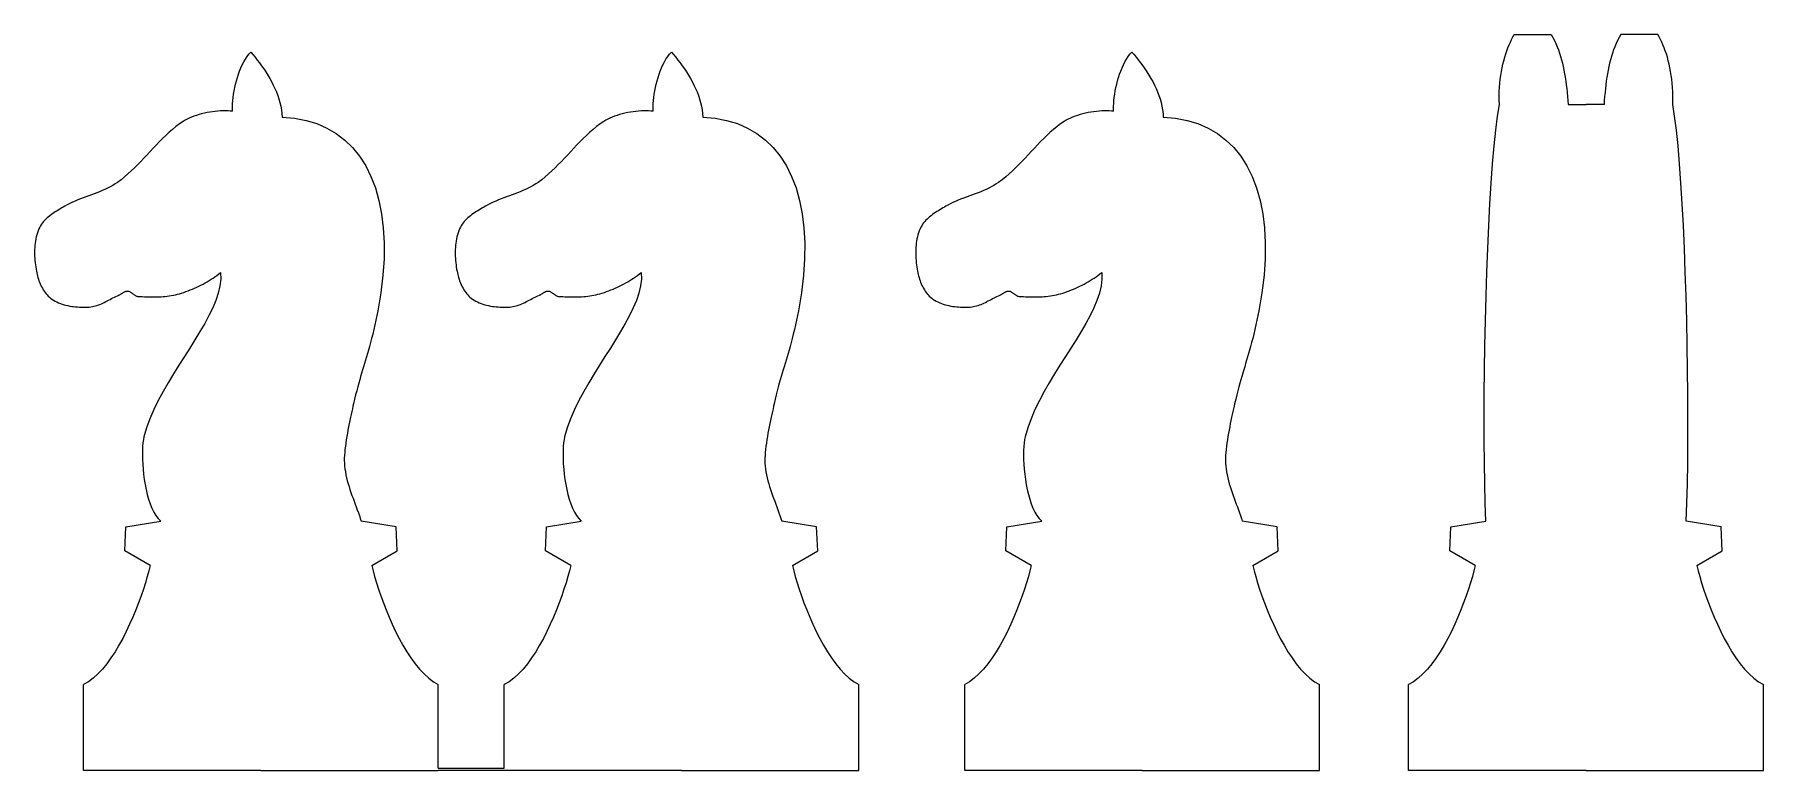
# Model space of a CAD drawing. Extents: x -85 to 527, y -293 to -76.
# Drawn here: x -69.8 to 91, y -292.9 to -224.4 of the extents above; entities that cross this region are included whole.
import ezdxf

# ---------------------------------------------------------------- set-up
doc = ezdxf.new("R2010")
doc.units = 0
doc.header["$MEASUREMENT"] = 0

# ---------------------------------------------------------------- blocks, each defined once
blk = doc.blocks.new('*E0')
at = {"color": 30, "linetype": 'Continuous', "lineweight": 0, "flags": 128}
blk.add_lwpolyline([(30.537396, -231.568335), (30.336636, -231.544963), (30.124043, -231.530151), (29.901092, -231.523706), (29.669258, -231.525435), (29.430018, -231.535146), (29.184848, -231.552644), (28.935224, -231.577738), (28.682621, -231.610235), (28.428516, -231.649942), (28.174384, -231.696666), (27.921701, -231.750214), (27.671944, -231.810393), (27.426587, -231.877011), (27.187107, -231.949875), (26.954981, -232.028792), (26.731683, -232.113569), (26.518689, -232.204013), (26.317476, -232.299931), (26.12952, -232.401131), (25.956296, -232.50742), (25.615128, -232.742897), (25.284329, -232.992244), (24.962797, -233.253997), (24.64943, -233.526693), (24.343126, -233.808868), (24.042783, -234.099058), (23.747299, -234.395799), (23.455571, -234.697628), (23.166499, -235.003081), (22.87898, -235.310694), (22.591911, -235.619004), (22.304191, -235.926547), (22.014718, -236.231858), (21.72239, -236.533475), (21.426105, -236.829934), (21.12476, -237.119771), (20.817254, -237.401522), (20.502485, -237.673723), (20.17935, -237.934912), (19.846748, -238.183623), (19.623485, -238.335579), (19.394421, -238.476647), (19.160131, -238.607924), (18.92119, -238.730507), (18.678174, -238.845493), (18.431658, -238.95398), (18.182217, -239.057065), (17.930428, -239.155844), (17.676864, -239.251416), (17.422103, -239.344876), (17.166718, -239.437322), (16.911285, -239.529852), (16.65638, -239.623562), (16.402578, -239.71955), (16.150455, -239.818913), (15.900585, -239.922747), (15.653545, -240.032151), (15.409908, -240.14822), (15.170252, -240.272053), (14.935151, -240.404746), (14.797765, -240.485676), (14.658736, -240.567457), (14.518648, -240.650367), (14.378082, -240.734684), (14.237621, -240.820688), (14.097847, -240.908657), (13.959342, -240.998869), (13.822688, -241.091603), (13.688469, -241.187136), (13.557266, -241.285749), (13.429662, -241.387719), (13.306239, -241.493324), (13.187579, -241.602844), (13.074265, -241.716556), (12.966879, -241.83474), (12.866003, -241.957673), (12.77222, -242.085635), (12.686111, -242.218903), (12.60826, -242.357756), (12.539249, -242.502473), (12.46483, -242.684736), (12.398702, -242.870397), (12.340578, -243.059156), (12.290173, -243.250712), (12.2472, -243.444766), (12.211372, -243.641018), (12.182403, -243.839166), (12.160007, -244.038912), (12.143897, -244.239954), (12.133786, -244.441992), (12.129389, -244.644727), (12.130419, -244.847858), (12.13659, -245.051084), (12.147614, -245.254107), (12.163207, -245.456624), (12.18308, -245.658337), (12.206949, -245.858945), (12.234526, -246.058147), (12.265524, -246.255645), (12.299659, -246.451136), (12.328576, -246.598367), (12.361645, -246.746476), (12.39893, -246.895007), (12.44049, -247.043503), (12.486389, -247.191509), (12.536686, -247.338567), (12.591444, -247.484223), (12.650724, -247.628019), (12.714588, -247.769499), (12.783097, -247.908207), (12.856312, -248.043686), (12.934296, -248.175482), (13.01711, -248.303136), (13.104814, -248.426193), (13.197471, -248.544197), (13.295143, -248.656691), (13.39789, -248.763219), (13.505774, -248.863325), (13.618857, -248.956553), (13.7372, -249.042446), (13.887675, -249.139006), (14.042591, -249.227865), (14.201615, -249.309262), (14.364415, -249.383436), (14.530657, -249.450625), (14.70001, -249.511069), (14.87214, -249.565006), (15.046715, -249.612676), (15.223403, -249.654317), (15.40187, -249.690169), (15.581785, -249.720469), (15.762814, -249.745458), (15.944625, -249.765375), (16.126886, -249.780457), (16.309263, -249.790944), (16.491424, -249.797076), (16.673036, -249.79909), (16.853768, -249.797226), (17.033286, -249.791723), (17.211257, -249.78282), (17.357999, -249.769536), (17.502939, -249.747693), (17.646221, -249.717977), (17.787987, -249.681073), (17.928379, -249.637667), (18.067541, -249.588443), (18.205615, -249.534087), (18.342744, -249.475285), (18.479071, -249.412721), (18.614738, -249.347081), (18.749888, -249.27905), (18.884665, -249.209314), (19.01921, -249.138557), (19.153667, -249.067466), (19.288178, -248.996725), (19.422886, -248.927019), (19.557934, -248.859035), (19.693464, -248.793456), (19.829619, -248.730969), (19.966543, -248.672259), (20.008685, -248.653677), (20.050444, -248.633061), (20.091878, -248.61075), (20.13305, -248.587085), (20.174019, -248.562407), (20.214844, -248.537055), (20.255587, -248.511371), (20.296308, -248.485694), (20.337066, -248.460365), (20.377922, -248.435725), (20.418936, -248.412113), (20.460168, -248.389871), (20.501679, -248.369338), (20.543529, -248.350855), (20.585777, -248.334763), (20.628485, -248.321402), (20.671711, -248.311111), (20.715517, -248.304233), (20.759963, -248.301106), (20.805109, -248.302072), (20.857759, -248.308832), (20.908909, -248.321343), (20.958727, -248.338959), (21.007379, -248.361038), (21.055033, -248.386935), (21.101854, -248.416006), (21.148011, -248.447607), (21.193669, -248.481094), (21.238996, -248.515823), (21.284159, -248.551151), (21.329325, -248.586433), (21.37466, -248.621025), (21.420331, -248.654283), (21.466506, -248.685564), (21.513351, -248.714223), (21.561033, -248.739617), (21.609719, -248.761101), (21.659575, -248.778031), (21.71077, -248.789764), (21.763469, -248.795655), (21.955585, -248.805325), (22.148255, -248.814389), (22.341377, -248.822561), (22.534853, -248.829555), (22.728581, -248.835089), (22.922463, -248.838875), (23.116398, -248.840629), (23.310286, -248.840067), (23.504028, -248.836903), (23.697523, -248.830852), (23.890671, -248.821629), (24.083373, -248.808949), (24.275528, -248.792527), (24.467036, -248.772079), (24.657798, -248.747319), (24.847713, -248.717961), (25.036682, -248.683722), (25.224605, -248.644316), (25.411381, -248.599458), (25.596911, -248.548863), (25.802798, -248.486984), (26.007806, -248.420909), (26.211833, -248.350692), (26.414775, -248.276385), (26.616529, -248.198041), (26.816993, -248.115714), (27.016063, -248.029456), (27.213637, -247.939321), (27.409612, -247.845361), (27.603885, -247.747629), (27.796352, -247.646178), (27.986912, -247.541062), (28.175461, -247.432334), (28.361896, -247.320045), (28.546114, -247.20425), (28.728013, -247.085002), (28.907489, -246.962353), (29.08444, -246.836356), (29.258762, -246.707065), (29.430353, -246.574532)], dxfattribs=at)
blk = doc.blocks.new('*E1')
at = {"color": 30, "linetype": 'Continuous', "lineweight": 0, "flags": 128}
blk.add_lwpolyline([(35.156263, -232.131746), (36.301544, -232.218904), (37.379891, -232.415378), (38.389849, -232.718744), (39.329964, -233.126576), (40.19878, -233.636449), (40.994842, -234.245939), (41.716697, -234.95262), (42.362889, -235.754068), (42.931963, -236.647857), (43.422465, -237.631563), (43.83294, -238.702761), (44.161934, -239.859025), (44.40799, -241.097931), (44.569656, -242.417054), (44.645475, -243.813969), (44.633994, -245.286251), (44.533757, -246.831475), (44.34331, -248.447215), (44.061197, -250.131048), (43.685965, -251.880548), (43.582164, -252.310047), (43.48096, -252.71296), (43.382083, -253.092246), (43.285264, -253.450863), (43.190232, -253.79177), (43.096719, -254.117926), (43.004454, -254.432289), (42.913167, -254.737817), (42.822589, -255.037471), (42.73245, -255.334207), (42.64248, -255.630986), (42.55241, -255.930765), (42.46197, -256.236503), (42.37089, -256.551159), (42.278901, -256.877692), (42.185732, -257.219059), (42.091114, -257.578221), (41.994778, -257.958134), (41.896452, -258.361759), (41.795869, -258.792054), (41.745479, -259.012601), (41.691657, -259.249933), (41.635112, -259.502213), (41.576554, -259.767609), (41.516693, -260.044286), (41.456238, -260.33041), (41.3959, -260.624147), (41.336388, -260.923663), (41.278411, -261.227124), (41.22268, -261.532694), (41.169904, -261.838541), (41.120794, -262.142831), (41.076058, -262.443728), (41.036407, -262.739399), (41.00255, -263.02801), (40.975198, -263.307726), (40.955059, -263.576714), (40.942844, -263.833139), (40.939263, -264.075167), (40.945025, -264.300964), (40.964747, -264.576404), (40.996205, -264.85156), (41.038473, -265.126395), (41.090623, -265.400867), (41.151729, -265.674939), (41.220865, -265.94857), (41.297104, -266.221723), (41.37952, -266.494356), (41.467186, -266.766432), (41.559176, -267.037911), (41.654564, -267.308753), (41.752422, -267.578921), (41.851824, -267.848373), (41.951844, -268.117072), (42.051556, -268.384977), (42.150032, -268.65205), (42.246346, -268.918251), (42.339572, -269.183542), (42.428784, -269.447882), (42.513054, -269.711233)], dxfattribs=at)
blk = doc.blocks.new('*E2')
at = {"color": 30, "linetype": 'Continuous', "lineweight": 0, "flags": 128}
blk.add_lwpolyline([(29.430353, -246.574532), (29.445678, -247.187925), (29.371471, -247.824223), (29.216134, -248.48227), (28.988065, -249.160908), (28.695667, -249.858981), (28.34734, -250.575332), (27.951484, -251.308804), (27.5165, -252.05824), (27.050789, -252.822484), (26.562751, -253.600378), (26.060787, -254.390767), (25.553298, -255.192492), (25.048683, -256.004397), (24.555345, -256.825326), (24.081683, -257.654121), (23.636097, -258.489626), (23.22699, -259.330683), (22.86276, -260.176136), (22.55181, -261.024829), (22.302539, -261.875604), (22.25116, -262.124259), (22.210669, -262.419203), (22.18152, -262.755233), (22.164165, -263.127145), (22.159057, -263.529735), (22.166649, -263.957798), (22.187392, -264.406132), (22.22174, -264.869531), (22.270146, -265.342793), (22.333062, -265.820712), (22.410941, -266.298086), (22.504236, -266.76971), (22.613399, -267.23038), (22.738882, -267.674892), (22.88114, -268.098043), (23.040623, -268.494628), (23.217786, -268.859444), (23.41308, -269.187286), (23.626958, -269.47295), (23.859874, -269.711233)], dxfattribs=at)
blk = doc.blocks.new('*E3')
at = {"color": 30, "linetype": 'Continuous', "lineweight": 0, "flags": 128}
blk.add_lwpolyline([(30.537396, -231.568335), (30.532846, -231.342399), (30.537457, -231.098012), (30.551276, -230.837379), (30.574347, -230.562708), (30.606717, -230.276206), (30.648431, -229.980079), (30.699535, -229.676533), (30.760074, -229.367776), (30.830094, -229.056014), (30.909641, -228.743453), (30.998759, -228.432302), (31.097495, -228.124765), (31.205894, -227.823051), (31.324002, -227.529365), (31.451864, -227.245914), (31.589526, -226.974906), (31.737033, -226.718546), (31.894432, -226.479041), (32.061767, -226.258599), (32.239084, -226.059425)], dxfattribs=at)
blk = doc.blocks.new('*E4')
at = {"color": 30, "linetype": 'Continuous', "lineweight": 0, "flags": 128}
blk.add_lwpolyline([(32.239084, -226.059425), (32.440802, -226.298812), (32.644025, -226.547214), (32.847521, -226.804255), (33.05006, -227.069559), (33.25041, -227.342751), (33.447343, -227.623455), (33.639626, -227.911295), (33.826029, -228.205897), (34.005322, -228.506883), (34.176273, -228.81388), (34.337652, -229.126511), (34.488229, -229.4444), (34.626772, -229.767172), (34.752051, -230.094451), (34.862836, -230.425862), (34.957895, -230.761029), (35.035998, -231.099577), (35.095914, -231.441129), (35.136412, -231.785311), (35.156263, -232.131746)], dxfattribs=at)
blk = doc.blocks.new('*E5')
at = {"color": 30, "linetype": 'Continuous', "lineweight": 0, "flags": 128}
blk.add_lwpolyline([(43.491931, -273.846301), (43.614271, -274.331823), (43.760793, -274.862263), (43.930753, -275.431325), (44.123409, -276.032713), (44.338019, -276.660131), (44.573841, -277.307281), (44.830133, -277.967869), (45.106152, -278.635597), (45.401156, -279.304169), (45.714403, -279.967288), (46.04515, -280.618659), (46.392656, -281.251985), (46.756177, -281.86097), (47.134973, -282.439317), (47.5283, -282.98073), (47.935416, -283.478912), (48.355579, -283.927568), (48.788046, -284.320401), (49.232077, -284.651114), (49.686927, -284.913411)], dxfattribs=at)
blk = doc.blocks.new('*E75')
at = {"color": 30, "linetype": 'Continuous', "lineweight": 0, "flags": 128}
blk.add_lwpolyline([(64.180687, -273.846301), (64.058347, -274.331823), (63.911825, -274.862263), (63.741865, -275.431325), (63.549209, -276.032713), (63.334599, -276.660131), (63.098777, -277.307281), (62.842485, -277.967869), (62.566466, -278.635597), (62.271462, -279.304169), (61.958215, -279.967288), (61.627468, -280.618659), (61.279962, -281.251985), (60.916441, -281.86097), (60.537645, -282.439317), (60.144318, -282.98073), (59.737202, -283.478912), (59.317039, -283.927568), (58.884572, -284.320401), (58.440541, -284.651114), (57.985691, -284.913411)], dxfattribs=at)
blk = doc.blocks.new('*E76')
at = {"color": 30, "linetype": 'Continuous', "lineweight": 0, "flags": 128}
blk.add_lwpolyline([(84.79162, -273.846301), (84.913961, -274.331823), (85.060482, -274.862263), (85.230442, -275.431325), (85.423098, -276.032713), (85.637709, -276.660131), (85.873531, -277.307281), (86.129823, -277.967869), (86.405842, -278.635597), (86.700846, -279.304169), (87.014093, -279.967288), (87.34484, -280.618659), (87.692346, -281.251985), (88.055867, -281.86097), (88.434663, -282.439317), (88.82799, -282.98073), (89.235106, -283.478912), (89.655269, -283.927568), (90.087736, -284.320401), (90.531767, -284.651114), (90.986617, -284.913411)], dxfattribs=at)
blk = doc.blocks.new('*E77')
at = {"color": 30, "linetype": 'Continuous', "lineweight": 0, "flags": 128}
blk.add_lwpolyline([(65.159564, -269.711233), (65.102857, -268.042515), (65.059593, -266.226931), (65.029637, -264.284226), (65.012852, -262.234146), (65.0091, -260.096435), (65.018247, -257.890838), (65.040154, -255.6371), (65.074686, -253.354967), (65.121706, -251.064182), (65.181077, -248.784492), (65.252663, -246.535641), (65.336328, -244.337373), (65.431934, -242.209435), (65.539346, -240.171571), (65.658426, -238.243526), (65.789038, -236.445044), (65.931046, -234.795872), (66.084313, -233.315753), (66.248703, -232.024433), (66.424078, -230.941657)], dxfattribs=at)
blk = doc.blocks.new('*E78')
at = {"color": 30, "linetype": 'Continuous', "lineweight": 0, "flags": 128}
blk.add_lwpolyline([(66.424078, -230.941657), (66.411797, -230.533292), (66.410818, -230.13121), (66.420688, -229.735819), (66.440955, -229.347525), (66.471168, -228.966735), (66.510874, -228.593856), (66.559621, -228.229295), (66.616956, -227.873458), (66.682429, -227.526753), (66.755587, -227.189586), (66.835978, -226.862365), (66.92315, -226.545496), (67.01665, -226.239385), (67.116027, -225.944441), (67.220829, -225.661068), (67.330603, -225.389676), (67.444898, -225.13067), (67.563262, -224.884456), (67.685242, -224.651443), (67.810386, -224.432037)], dxfattribs=at)
blk = doc.blocks.new('*E79')
at = {"color": 30, "linetype": 'Continuous', "lineweight": 0, "flags": 128}
blk.add_lwpolyline([(71.24602, -224.432037), (71.402967, -224.709849), (71.548657, -224.991865), (71.683588, -225.278221), (71.808258, -225.569052), (71.923163, -225.864494), (72.028801, -226.164683), (72.12567, -226.469754), (72.214265, -226.779842), (72.295086, -227.095084), (72.368628, -227.415615), (72.435389, -227.741571), (72.495867, -228.073087), (72.550558, -228.410298), (72.59996, -228.753342), (72.644571, -229.102352), (72.684887, -229.457465), (72.721405, -229.818817), (72.754624, -230.186542), (72.78504, -230.560777), (72.81315, -230.941657)], dxfattribs=at)
blk = doc.blocks.new('*E80')
at = {"color": 30, "linetype": 'Continuous', "lineweight": 0, "flags": 128}
blk.add_lwpolyline([(83.812744, -269.711233), (83.869451, -268.042515), (83.912715, -266.226931), (83.942671, -264.284226), (83.959456, -262.234146), (83.963207, -260.096435), (83.954061, -257.890838), (83.932153, -255.6371), (83.897621, -253.354967), (83.850601, -251.064182), (83.79123, -248.784492), (83.719644, -246.535641), (83.635979, -244.337373), (83.540373, -242.209435), (83.432961, -240.171571), (83.313881, -238.243526), (83.183269, -236.445044), (83.041261, -234.795872), (82.887994, -233.315753), (82.723604, -232.024433), (82.548229, -230.941657)], dxfattribs=at)
blk = doc.blocks.new('*E81')
at = {"color": 30, "linetype": 'Continuous', "lineweight": 0, "flags": 128}
blk.add_lwpolyline([(82.548229, -230.941657), (82.56051, -230.533292), (82.561489, -230.13121), (82.551619, -229.735819), (82.531352, -229.347525), (82.501139, -228.966735), (82.461434, -228.593856), (82.412687, -228.229295), (82.355351, -227.873458), (82.289878, -227.526753), (82.21672, -227.189586), (82.136329, -226.862365), (82.049158, -226.545496), (81.955657, -226.239385), (81.85628, -225.944441), (81.751478, -225.661068), (81.641704, -225.389676), (81.527409, -225.13067), (81.409045, -224.884456), (81.287065, -224.651443), (81.161921, -224.432037)], dxfattribs=at)
blk = doc.blocks.new('*E82')
at = {"color": 30, "linetype": 'Continuous', "lineweight": 0, "flags": 128}
blk.add_lwpolyline([(77.726288, -224.432037), (77.569341, -224.709849), (77.423651, -224.991865), (77.288719, -225.278221), (77.16405, -225.569052), (77.049144, -225.864494), (76.943506, -226.164683), (76.846638, -226.469754), (76.758042, -226.779842), (76.677222, -227.095084), (76.60368, -227.415615), (76.536918, -227.741571), (76.476441, -228.073087), (76.421749, -228.410298), (76.372347, -228.753342), (76.327737, -229.102352), (76.287421, -229.457465), (76.250902, -229.818817), (76.217683, -230.186542), (76.187267, -230.560777), (76.159157, -230.941657)], dxfattribs=at)

msp = doc.modelspace()

# ---------------------------------------------------------------- linework, layer by layer
at = {"color": 30, "linetype": 'Continuous', "lineweight": 0}
for p, q in [((67.810386, -224.432037), (71.24602, -224.432037)), ((81.161921, -224.432037), (77.726288, -224.432037)), ((72.81315, -230.941657), (74.486154, -230.941657)), ((76.159157, -230.941657), (74.486154, -230.941657)), ((-61.337253, -270.231221), (-58.100906, -269.711233)), ((-36.21138, -270.231221), (-39.447727, -269.711233)), ((-22.210589, -270.231221), (-18.974242, -269.711233)), ((2.915284, -270.231221), (-0.321063, -269.711233)), ((20.623528, -270.231221), (23.859874, -269.711233)), ((45.7494, -270.231221), (42.513054, -269.711233)), ((61.923218, -270.231221), (65.159564, -269.711233)), ((87.04909, -270.231221), (83.812744, -269.711233)), ((-61.437256, -272.463075), (-61.337253, -270.231221)), ((-36.111378, -272.463075), (-36.21138, -270.231221)), ((-22.310592, -272.463075), (-22.210589, -270.231221)), ((3.015286, -272.463075), (2.915284, -270.231221)), ((20.523525, -272.463075), (20.623528, -270.231221)), ((45.849403, -272.463075), (45.7494, -270.231221)), ((61.823215, -272.463075), (61.923218, -270.231221)), ((87.149093, -272.463075), (87.04909, -270.231221)), ((-59.079783, -273.846301), (-61.437256, -272.463075)), ((-38.46885, -273.846301), (-36.111378, -272.463075)), ((-19.953119, -273.846301), (-22.310592, -272.463075)), ((0.657814, -273.846301), (3.015286, -272.463075)), ((22.880997, -273.846301), (20.523525, -272.463075)), ((43.491931, -273.846301), (45.849403, -272.463075)), ((64.180687, -273.846301), (61.823215, -272.463075)), ((84.79162, -273.846301), (87.149093, -272.463075)), ((-65.27478, -292.900767), (-65.27478, -284.913411)), ((-32.273854, -292.700767), (-32.273854, -284.913411)), ((-26.148116, -292.700767), (-26.148116, -284.913411)), ((6.85281, -292.900767), (6.85281, -284.913411)), ((16.686001, -292.900767), (16.686001, -284.913411)), ((49.686927, -292.900767), (49.686927, -284.913411)), ((57.985691, -292.900767), (57.985691, -284.913411)), ((90.986617, -292.900767), (90.986617, -284.913411)), ((-48.774317, -292.900767), (-65.27478, -292.900767)), ((-48.774317, -292.900767), (-32.273854, -292.900767)), ((-32.273854, -292.700767), (-26.148116, -292.700767)), ((-26.148116, -292.900767), (-32.273854, -292.900767)), ((-9.647653, -292.900767), (-26.148116, -292.900767)), ((-9.647653, -292.900767), (6.85281, -292.900767)), ((33.186464, -292.900767), (16.686001, -292.900767)), ((33.186464, -292.900767), (49.686927, -292.900767)), ((74.486154, -292.900767), (57.985691, -292.900767)), ((74.486154, -292.900767), (90.986617, -292.900767))]:
    msp.add_line(p, q, dxfattribs=at)
at = {"color": 30, "linetype": 'Continuous', "lineweight": 0, "flags": 128}
for points in [[(-51.423385, -231.568335), (-51.427935, -231.342399), (-51.423324, -231.098012), (-51.409505, -230.837379), (-51.386434, -230.562709), (-51.354064, -230.276206), (-51.312349, -229.980079), (-51.261246, -229.676533), (-51.200707, -229.367776), (-51.130687, -229.056014), (-51.05114, -228.743454), (-50.962022, -228.432302), (-50.863286, -228.124765), (-50.754887, -227.823051), (-50.636779, -227.529365), (-50.508917, -227.245914), (-50.371255, -226.974906), (-50.223748, -226.718546), (-50.066349, -226.479041), (-49.899014, -226.258599), (-49.721697, -226.059425)], [(-49.721697, -226.059425), (-49.519978, -226.298812), (-49.316756, -226.547214), (-49.11326, -226.804255), (-48.910721, -227.069559), (-48.71037, -227.342751), (-48.513438, -227.623455), (-48.321155, -227.911295), (-48.134751, -228.205897), (-47.955459, -228.506884), (-47.784508, -228.81388), (-47.623128, -229.126511), (-47.472552, -229.4444), (-47.334009, -229.767172), (-47.208729, -230.094451), (-47.097945, -230.425862), (-47.002886, -230.761029), (-46.924783, -231.099577), (-46.864867, -231.441129), (-46.824368, -231.785311), (-46.804518, -232.131746)], [(-12.296721, -231.568335), (-12.301271, -231.342399), (-12.29666, -231.098012), (-12.282841, -230.837379), (-12.25977, -230.562709), (-12.2274, -230.276206), (-12.185685, -229.980079), (-12.134582, -229.676533), (-12.074043, -229.367776), (-12.004023, -229.056014), (-11.924476, -228.743454), (-11.835358, -228.432302), (-11.736622, -228.124765), (-11.628223, -227.823051), (-11.510115, -227.529365), (-11.382253, -227.245914), (-11.244591, -226.974906), (-11.097084, -226.718546), (-10.939685, -226.479041), (-10.77235, -226.258599), (-10.595033, -226.059425)], [(-10.595033, -226.059425), (-10.393315, -226.298812), (-10.190092, -226.547214), (-9.986596, -226.804255), (-9.784057, -227.069559), (-9.583706, -227.342751), (-9.386774, -227.623455), (-9.194491, -227.911295), (-9.008088, -228.205897), (-8.828795, -228.506884), (-8.657844, -228.81388), (-8.496464, -229.126511), (-8.345888, -229.4444), (-8.207345, -229.767172), (-8.082066, -230.094451), (-7.971281, -230.425862), (-7.876222, -230.761029), (-7.798119, -231.099577), (-7.738203, -231.441129), (-7.697704, -231.785311), (-7.677854, -232.131746)], [(-51.423385, -231.568335), (-51.624144, -231.544963), (-51.836738, -231.530151), (-52.059689, -231.523706), (-52.291523, -231.525435), (-52.530762, -231.535146), (-52.775932, -231.552644), (-53.025557, -231.577738), (-53.278159, -231.610235), (-53.532265, -231.649942), (-53.786397, -231.696666), (-54.039079, -231.750214), (-54.288837, -231.810393), (-54.534194, -231.877011), (-54.773673, -231.949875), (-55.0058, -232.028792), (-55.229098, -232.113568), (-55.442091, -232.204012), (-55.643304, -232.299931), (-55.831261, -232.401131), (-56.004485, -232.50742), (-56.345653, -232.742897), (-56.676452, -232.992244), (-56.997984, -233.253997), (-57.311351, -233.526693), (-57.617655, -233.808868), (-57.917998, -234.099058), (-58.213482, -234.395799), (-58.505209, -234.697628), (-58.794282, -235.003081), (-59.081801, -235.310694), (-59.36887, -235.619004), (-59.65659, -235.926547), (-59.946063, -236.231858), (-60.238391, -236.533475), (-60.534676, -236.829934), (-60.836021, -237.119771), (-61.143527, -237.401522), (-61.458296, -237.673723), (-61.781431, -237.934911), (-62.114033, -238.183623), (-62.337296, -238.335579), (-62.56636, -238.476646), (-62.80065, -238.607923), (-63.039591, -238.730507), (-63.282607, -238.845493), (-63.529123, -238.95398), (-63.778564, -239.057065), (-64.030353, -239.155844), (-64.283917, -239.251415), (-64.538678, -239.344876), (-64.794063, -239.437322), (-65.049496, -239.529852), (-65.304401, -239.623562), (-65.558203, -239.71955), (-65.810326, -239.818912), (-66.060196, -239.922747), (-66.307237, -240.03215), (-66.550873, -240.14822), (-66.790529, -240.272052), (-67.02563, -240.404746), (-67.163016, -240.485676), (-67.302045, -240.567456), (-67.442133, -240.650366), (-67.582699, -240.734684), (-67.72316, -240.820688), (-67.862934, -240.908656), (-68.001439, -240.998868), (-68.138092, -241.091602), (-68.272311, -241.187136), (-68.403514, -241.285749), (-68.531118, -241.387718), (-68.654542, -241.493324), (-68.773201, -241.602844), (-68.886516, -241.716556), (-68.993902, -241.83474), (-69.094778, -241.957673), (-69.188561, -242.085634), (-69.274669, -242.218903), (-69.35252, -242.357756), (-69.421531, -242.502473), (-69.495951, -242.684736), (-69.562079, -242.870397), (-69.620202, -243.059156), (-69.670607, -243.250712), (-69.713581, -243.444766), (-69.749409, -243.641018), (-69.778378, -243.839166), (-69.800774, -244.038912), (-69.816884, -244.239954), (-69.826994, -244.441992), (-69.831391, -244.644727), (-69.830361, -244.847858), (-69.824191, -245.051084), (-69.813166, -245.254107), (-69.797574, -245.456624), (-69.7777, -245.658337), (-69.753832, -245.858945), (-69.726255, -246.058147), (-69.695256, -246.255644), (-69.661122, -246.451136), (-69.632205, -246.598367), (-69.599135, -246.746476), (-69.561851, -246.895007), (-69.52029, -247.043503), (-69.474392, -247.191509), (-69.424095, -247.338567), (-69.369337, -247.484223), (-69.310056, -247.628019), (-69.246193, -247.769499), (-69.177684, -247.908207), (-69.104468, -248.043686), (-69.026484, -248.175482), (-68.943671, -248.303136), (-68.855966, -248.426193), (-68.763309, -248.544197), (-68.665638, -248.656691), (-68.562891, -248.763219), (-68.455007, -248.863325), (-68.341924, -248.956553), (-68.223581, -249.042446), (-68.073106, -249.139006), (-67.91819, -249.227865), (-67.759166, -249.309262), (-67.596366, -249.383436), (-67.430124, -249.450625), (-67.260771, -249.511069), (-67.088641, -249.565006), (-66.914066, -249.612676), (-66.737378, -249.654317), (-66.55891, -249.690169), (-66.378996, -249.720469), (-66.197967, -249.745458), (-66.016156, -249.765375), (-65.833895, -249.780457), (-65.651518, -249.790944), (-65.469357, -249.797076), (-65.287744, -249.79909), (-65.107013, -249.797226), (-64.927495, -249.791723), (-64.749524, -249.78282), (-64.602782, -249.769536), (-64.457841, -249.747693), (-64.31456, -249.717977), (-64.172794, -249.681073), (-64.032402, -249.637667), (-63.89324, -249.588443), (-63.755166, -249.534088), (-63.618037, -249.475285), (-63.48171, -249.412721), (-63.346043, -249.347081), (-63.210892, -249.279051), (-63.076116, -249.209314), (-62.94157, -249.138558), (-62.807114, -249.067466), (-62.672603, -248.996725), (-62.537895, -248.927019), (-62.402847, -248.859035), (-62.267317, -248.793456), (-62.131161, -248.730969), (-61.994238, -248.672259), (-61.952096, -248.653677), (-61.910337, -248.633061), (-61.868902, -248.61075), (-61.827731, -248.587085), (-61.786762, -248.562407), (-61.745936, -248.537055), (-61.705194, -248.51137), (-61.664473, -248.485694), (-61.623715, -248.460365), (-61.582859, -248.435724), (-61.541845, -248.412113), (-61.500612, -248.38987), (-61.459102, -248.369338), (-61.417252, -248.350855), (-61.375004, -248.334763), (-61.332296, -248.321401), (-61.28907, -248.311111), (-61.245264, -248.304232), (-61.200818, -248.301106), (-61.155672, -248.302072), (-61.103022, -248.308832), (-61.051872, -248.321343), (-61.002054, -248.338959), (-60.953402, -248.361038), (-60.905748, -248.386935), (-60.858927, -248.416005), (-60.81277, -248.447606), (-60.767112, -248.481094), (-60.721784, -248.515823), (-60.676621, -248.551151), (-60.631456, -248.586433), (-60.586121, -248.621025), (-60.54045, -248.654283), (-60.494275, -248.685564), (-60.44743, -248.714223), (-60.399748, -248.739616), (-60.351062, -248.7611), (-60.301205, -248.778031), (-60.250011, -248.789763), (-60.197312, -248.795655), (-60.005195, -248.805325), (-59.812526, -248.814388), (-59.619404, -248.82256), (-59.425928, -248.829555), (-59.232199, -248.835088), (-59.038318, -248.838874), (-58.844383, -248.840629), (-58.650494, -248.840067), (-58.456753, -248.836902), (-58.263258, -248.830851), (-58.07011, -248.821629), (-57.877408, -248.808949), (-57.685253, -248.792527), (-57.493745, -248.772079), (-57.302983, -248.747319), (-57.113067, -248.717961), (-56.924098, -248.683722), (-56.736176, -248.644316), (-56.5494, -248.599458), (-56.36387, -248.548863), (-56.157983, -248.486984), (-55.952974, -248.420909), (-55.748948, -248.350692), (-55.546006, -248.276385), (-55.344252, -248.198041), (-55.143788, -248.115714), (-54.944718, -248.029456), (-54.747143, -247.93932), (-54.551169, -247.84536), (-54.356896, -247.747628), (-54.164428, -247.646178), (-53.973869, -247.541062), (-53.78532, -247.432333), (-53.598885, -247.320045), (-53.414666, -247.20425), (-53.232768, -247.085002), (-53.053292, -246.962352), (-52.876341, -246.836356), (-52.702019, -246.707064), (-52.530428, -246.574532)], [(-12.296721, -231.568335), (-12.49748, -231.544963), (-12.710074, -231.530151), (-12.933025, -231.523706), (-13.164859, -231.525435), (-13.404098, -231.535146), (-13.649268, -231.552644), (-13.898893, -231.577738), (-14.151495, -231.610235), (-14.405601, -231.649942), (-14.659733, -231.696666), (-14.912415, -231.750214), (-15.162173, -231.810393), (-15.40753, -231.877011), (-15.647009, -231.949875), (-15.879136, -232.028792), (-16.102434, -232.113568), (-16.315427, -232.204012), (-16.51664, -232.299931), (-16.704597, -232.401131), (-16.877821, -232.50742), (-17.218989, -232.742897), (-17.549788, -232.992244), (-17.87132, -233.253997), (-18.184687, -233.526693), (-18.490991, -233.808868), (-18.791334, -234.099058), (-19.086818, -234.395799), (-19.378545, -234.697628), (-19.667618, -235.003081), (-19.955137, -235.310694), (-20.242206, -235.619004), (-20.529926, -235.926547), (-20.819399, -236.231858), (-21.111727, -236.533475), (-21.408012, -236.829934), (-21.709357, -237.119771), (-22.016863, -237.401522), (-22.331632, -237.673723), (-22.654767, -237.934911), (-22.987369, -238.183623), (-23.210632, -238.335579), (-23.439696, -238.476646), (-23.673986, -238.607923), (-23.912927, -238.730507), (-24.155943, -238.845493), (-24.402459, -238.95398), (-24.6519, -239.057065), (-24.903689, -239.155844), (-25.157253, -239.251415), (-25.412014, -239.344876), (-25.667399, -239.437322), (-25.922832, -239.529852), (-26.177737, -239.623562), (-26.431539, -239.71955), (-26.683662, -239.818912), (-26.933532, -239.922747), (-27.180573, -240.03215), (-27.424209, -240.14822), (-27.663865, -240.272052), (-27.898966, -240.404746), (-28.036352, -240.485676), (-28.175381, -240.567456), (-28.315469, -240.650366), (-28.456035, -240.734684), (-28.596496, -240.820688), (-28.73627, -240.908656), (-28.874775, -240.998868), (-29.011428, -241.091602), (-29.145647, -241.187136), (-29.27685, -241.285749), (-29.404454, -241.387718), (-29.527878, -241.493324), (-29.646537, -241.602844), (-29.759852, -241.716556), (-29.867238, -241.83474), (-29.968114, -241.957673), (-30.061897, -242.085634), (-30.148005, -242.218903), (-30.225856, -242.357756), (-30.294867, -242.502473), (-30.369287, -242.684736), (-30.435415, -242.870397), (-30.493538, -243.059156), (-30.543943, -243.250712), (-30.586917, -243.444766), (-30.622745, -243.641018), (-30.651714, -243.839166), (-30.67411, -244.038912), (-30.69022, -244.239954), (-30.70033, -244.441992), (-30.704727, -244.644727), (-30.703697, -244.847858), (-30.697527, -245.051084), (-30.686502, -245.254107), (-30.67091, -245.456624), (-30.651036, -245.658337), (-30.627168, -245.858945), (-30.599591, -246.058147), (-30.568592, -246.255644), (-30.534458, -246.451136), (-30.505541, -246.598367), (-30.472471, -246.746476), (-30.435187, -246.895007), (-30.393626, -247.043503), (-30.347728, -247.191509), (-30.297431, -247.338567), (-30.242673, -247.484223), (-30.183392, -247.628019), (-30.119529, -247.769499), (-30.05102, -247.908207), (-29.977804, -248.043686), (-29.89982, -248.175482), (-29.817007, -248.303136), (-29.729302, -248.426193), (-29.636645, -248.544197), (-29.538974, -248.656691), (-29.436227, -248.763219), (-29.328343, -248.863325), (-29.21526, -248.956553), (-29.096917, -249.042446), (-28.946442, -249.139006), (-28.791526, -249.227865), (-28.632502, -249.309262), (-28.469702, -249.383436), (-28.30346, -249.450625), (-28.134107, -249.511069), (-27.961977, -249.565006), (-27.787402, -249.612676), (-27.610714, -249.654317), (-27.432246, -249.690169), (-27.252332, -249.720469), (-27.071303, -249.745458), (-26.889492, -249.765375), (-26.707231, -249.780457), (-26.524854, -249.790944), (-26.342693, -249.797076), (-26.16108, -249.79909), (-25.980349, -249.797226), (-25.800831, -249.791723), (-25.62286, -249.78282), (-25.476118, -249.769536), (-25.331178, -249.747693), (-25.187896, -249.717977), (-25.04613, -249.681073), (-24.905738, -249.637667), (-24.766576, -249.588443), (-24.628502, -249.534088), (-24.491373, -249.475285), (-24.355046, -249.412721), (-24.219379, -249.347081), (-24.084228, -249.279051), (-23.949452, -249.209314), (-23.814906, -249.138558), (-23.68045, -249.067466), (-23.545939, -248.996725), (-23.411231, -248.927019), (-23.276183, -248.859035), (-23.140653, -248.793456), (-23.004497, -248.730969), (-22.867574, -248.672259), (-22.825432, -248.653677), (-22.783673, -248.633061), (-22.742238, -248.61075), (-22.701067, -248.587085), (-22.660098, -248.562407), (-22.619273, -248.537055), (-22.57853, -248.51137), (-22.537809, -248.485694), (-22.497051, -248.460365), (-22.456195, -248.435724), (-22.415181, -248.412113), (-22.373948, -248.38987), (-22.332438, -248.369338), (-22.290588, -248.350855), (-22.24834, -248.334763), (-22.205632, -248.321401), (-22.162406, -248.311111), (-22.1186, -248.304232), (-22.074154, -248.301106), (-22.029008, -248.302072), (-21.976358, -248.308832), (-21.925208, -248.321343), (-21.87539, -248.338959), (-21.826738, -248.361038), (-21.779084, -248.386935), (-21.732263, -248.416005), (-21.686106, -248.447606), (-21.640448, -248.481094), (-21.59512, -248.515823), (-21.549958, -248.551151), (-21.504792, -248.586433), (-21.459457, -248.621025), (-21.413786, -248.654283), (-21.367611, -248.685564), (-21.320766, -248.714223), (-21.273084, -248.739616), (-21.224398, -248.7611), (-21.174541, -248.778031), (-21.123347, -248.789763), (-21.070648, -248.795655), (-20.878531, -248.805325), (-20.685862, -248.814388), (-20.49274, -248.82256), (-20.299264, -248.829555), (-20.105535, -248.835088), (-19.911654, -248.838874), (-19.717719, -248.840629), (-19.52383, -248.840067), (-19.330089, -248.836902), (-19.136594, -248.830851), (-18.943446, -248.821629), (-18.750744, -248.808949), (-18.558589, -248.792527), (-18.367081, -248.772079), (-18.176319, -248.747319), (-17.986403, -248.717961), (-17.797434, -248.683722), (-17.609512, -248.644316), (-17.422736, -248.599458), (-17.237206, -248.548863), (-17.031319, -248.486984), (-16.82631, -248.420909), (-16.622284, -248.350692), (-16.419342, -248.276385), (-16.217588, -248.198041), (-16.017124, -248.115714), (-15.818054, -248.029456), (-15.62048, -247.93932), (-15.424505, -247.84536), (-15.230232, -247.747628), (-15.037764, -247.646178), (-14.847205, -247.541062), (-14.658656, -247.432333), (-14.472221, -247.320045), (-14.288002, -247.20425), (-14.106104, -247.085002), (-13.926628, -246.962352), (-13.749677, -246.836356), (-13.575355, -246.707064), (-13.403764, -246.574532)], [(-46.804518, -232.131746), (-45.659237, -232.218904), (-44.580889, -232.415379), (-43.570931, -232.718744), (-42.630817, -233.126576), (-41.762001, -233.636449), (-40.965938, -234.245939), (-40.244084, -234.95262), (-39.597892, -235.754068), (-39.028817, -236.647857), (-38.538315, -237.631563), (-38.12784, -238.702761), (-37.798847, -239.859025), (-37.55279, -241.097931), (-37.391125, -242.417054), (-37.315305, -243.813969), (-37.326787, -245.286251), (-37.427024, -246.831474), (-37.617471, -248.447215), (-37.899583, -250.131048), (-38.274815, -251.880548), (-38.378616, -252.310047), (-38.47982, -252.71296), (-38.578697, -253.092246), (-38.675517, -253.450863), (-38.770548, -253.79177), (-38.864062, -254.117926), (-38.956327, -254.432289), (-39.047614, -254.737818), (-39.138192, -255.037471), (-39.228331, -255.334208), (-39.3183, -255.630986), (-39.40837, -255.930765), (-39.498811, -256.236503), (-39.58989, -256.551159), (-39.68188, -256.877692), (-39.775049, -257.219059), (-39.869667, -257.578221), (-39.966003, -257.958135), (-40.064328, -258.36176), (-40.164912, -258.792054), (-40.215301, -259.012602), (-40.269123, -259.249933), (-40.325668, -259.502213), (-40.384226, -259.767609), (-40.444087, -260.044286), (-40.504542, -260.330411), (-40.56488, -260.624148), (-40.624393, -260.923663), (-40.68237, -261.227124), (-40.738101, -261.532695), (-40.790876, -261.838542), (-40.839987, -262.142831), (-40.884723, -262.443728), (-40.924374, -262.739399), (-40.95823, -263.02801), (-40.985583, -263.307727), (-41.005721, -263.576714), (-41.017936, -263.833139), (-41.021517, -264.075167), (-41.015755, -264.300964), (-40.996033, -264.576404), (-40.964575, -264.851561), (-40.922308, -265.126395), (-40.870158, -265.400867), (-40.809051, -265.674939), (-40.739915, -265.94857), (-40.663676, -266.221723), (-40.58126, -266.494356), (-40.493594, -266.766432), (-40.401604, -267.037911), (-40.306217, -267.308754), (-40.208359, -267.578921), (-40.108956, -267.848373), (-40.008936, -268.117072), (-39.909225, -268.384977), (-39.810749, -268.65205), (-39.714435, -268.918251), (-39.621209, -269.183541), (-39.531997, -269.447882), (-39.447727, -269.711233)], [(-7.677854, -232.131746), (-6.532573, -232.218904), (-5.454225, -232.415379), (-4.444267, -232.718744), (-3.504153, -233.126576), (-2.635337, -233.636449), (-1.839274, -234.245939), (-1.11742, -234.95262), (-0.471228, -235.754068), (0.097847, -236.647857), (0.588349, -237.631563), (0.998824, -238.702761), (1.327817, -239.859025), (1.573874, -241.097931), (1.735539, -242.417054), (1.811359, -243.813969), (1.799877, -245.286251), (1.69964, -246.831474), (1.509193, -248.447215), (1.227081, -250.131048), (0.851849, -251.880548), (0.748048, -252.310047), (0.646844, -252.71296), (0.547967, -253.092246), (0.451147, -253.450863), (0.356116, -253.79177), (0.262602, -254.117926), (0.170337, -254.432289), (0.07905, -254.737818), (-0.011528, -255.037471), (-0.101667, -255.334208), (-0.191637, -255.630986), (-0.281706, -255.930765), (-0.372147, -256.236503), (-0.463226, -256.551159), (-0.555216, -256.877692), (-0.648385, -257.219059), (-0.743003, -257.578221), (-0.839339, -257.958135), (-0.937664, -258.36176), (-1.038248, -258.792054), (-1.088637, -259.012602), (-1.142459, -259.249933), (-1.199004, -259.502213), (-1.257562, -259.767609), (-1.317423, -260.044286), (-1.377878, -260.330411), (-1.438217, -260.624148), (-1.497729, -260.923663), (-1.555706, -261.227124), (-1.611437, -261.532695), (-1.664212, -261.838542), (-1.713323, -262.142831), (-1.758059, -262.443728), (-1.79771, -262.739399), (-1.831566, -263.02801), (-1.858919, -263.307727), (-1.879057, -263.576714), (-1.891272, -263.833139), (-1.894853, -264.075167), (-1.889091, -264.300964), (-1.869369, -264.576404), (-1.837911, -264.851561), (-1.795644, -265.126395), (-1.743494, -265.400867), (-1.682387, -265.674939), (-1.613251, -265.94857), (-1.537012, -266.221723), (-1.454596, -266.494356), (-1.36693, -266.766432), (-1.27494, -267.037911), (-1.179553, -267.308754), (-1.081695, -267.578921), (-0.982292, -267.848373), (-0.882272, -268.117072), (-0.782561, -268.384977), (-0.684085, -268.65205), (-0.587771, -268.918251), (-0.494545, -269.183541), (-0.405333, -269.447882), (-0.321063, -269.711233)], [(-52.530428, -246.574532), (-52.515103, -247.187925), (-52.589309, -247.824223), (-52.744647, -248.482269), (-52.972715, -249.160908), (-53.265113, -249.858981), (-53.61344, -250.575332), (-54.009296, -251.308804), (-54.44428, -252.05824), (-54.909991, -252.822484), (-55.398029, -253.600379), (-55.899993, -254.390767), (-56.407483, -255.192492), (-56.912097, -256.004397), (-57.405436, -256.825326), (-57.879098, -257.654121), (-58.324684, -258.489626), (-58.733791, -259.330683), (-59.098021, -260.176137), (-59.408971, -261.02483), (-59.658242, -261.875604), (-59.709621, -262.124259), (-59.750112, -262.419203), (-59.779261, -262.755233), (-59.796616, -263.127145), (-59.801724, -263.529735), (-59.794133, -263.957799), (-59.773389, -264.406132), (-59.739041, -264.869531), (-59.690635, -265.342793), (-59.627719, -265.820712), (-59.54984, -266.298086), (-59.456545, -266.76971), (-59.347382, -267.23038), (-59.221899, -267.674892), (-59.079641, -268.098043), (-58.920157, -268.494628), (-58.742995, -268.859443), (-58.547701, -269.187285), (-58.333822, -269.47295), (-58.100906, -269.711233)], [(-13.403764, -246.574532), (-13.388439, -247.187925), (-13.462645, -247.824223), (-13.617983, -248.482269), (-13.846051, -249.160908), (-14.138449, -249.858981), (-14.486776, -250.575332), (-14.882632, -251.308804), (-15.317616, -252.05824), (-15.783327, -252.822484), (-16.271365, -253.600379), (-16.773329, -254.390767), (-17.280819, -255.192492), (-17.785433, -256.004397), (-18.278772, -256.825326), (-18.752434, -257.654121), (-19.19802, -258.489626), (-19.607127, -259.330683), (-19.971357, -260.176137), (-20.282307, -261.02483), (-20.531578, -261.875604), (-20.582958, -262.124259), (-20.623448, -262.419203), (-20.652597, -262.755233), (-20.669952, -263.127145), (-20.67506, -263.529735), (-20.667469, -263.957799), (-20.646725, -264.406132), (-20.612377, -264.869531), (-20.563971, -265.342793), (-20.501055, -265.820712), (-20.423176, -266.298086), (-20.329881, -266.76971), (-20.220718, -267.23038), (-20.095235, -267.674892), (-19.952977, -268.098043), (-19.793494, -268.494628), (-19.616331, -268.859443), (-19.421037, -269.187285), (-19.207158, -269.47295), (-18.974242, -269.711233)], [(-59.079783, -273.846301), (-59.202124, -274.331822), (-59.348645, -274.862262), (-59.518605, -275.431325), (-59.711261, -276.032713), (-59.925872, -276.66013), (-60.161694, -277.307281), (-60.417986, -277.967869), (-60.694005, -278.635597), (-60.989009, -279.304169), (-61.302256, -279.967288), (-61.633003, -280.618659), (-61.980508, -281.251985), (-62.34403, -281.86097), (-62.722825, -282.439317), (-63.116152, -282.98073), (-63.523268, -283.478912), (-63.943431, -283.927568), (-64.375899, -284.320401), (-64.819929, -284.651114), (-65.27478, -284.913411)], [(-38.46885, -273.846301), (-38.346509, -274.331822), (-38.199988, -274.862262), (-38.030028, -275.431325), (-37.837372, -276.032713), (-37.622761, -276.66013), (-37.386939, -277.307281), (-37.130648, -277.967869), (-36.854629, -278.635597), (-36.559625, -279.304169), (-36.246378, -279.967288), (-35.91563, -280.618659), (-35.568125, -281.251985), (-35.204603, -281.86097), (-34.825808, -282.439317), (-34.432481, -282.98073), (-34.025365, -283.478912), (-33.605202, -283.927568), (-33.172734, -284.320401), (-32.728704, -284.651114), (-32.273854, -284.913411)], [(-19.953119, -273.846301), (-20.07546, -274.331822), (-20.221981, -274.862262), (-20.391941, -275.431325), (-20.584598, -276.032713), (-20.799208, -276.66013), (-21.03503, -277.307281), (-21.291322, -277.967869), (-21.567341, -278.635597), (-21.862345, -279.304169), (-22.175592, -279.967288), (-22.506339, -280.618659), (-22.853844, -281.251985), (-23.217366, -281.86097), (-23.596161, -282.439317), (-23.989488, -282.98073), (-24.396604, -283.478912), (-24.816767, -283.927568), (-25.249235, -284.320401), (-25.693265, -284.651114), (-26.148116, -284.913411)], [(0.657814, -273.846301), (0.780155, -274.331822), (0.926676, -274.862262), (1.096636, -275.431325), (1.289292, -276.032713), (1.503903, -276.66013), (1.739725, -277.307281), (1.996016, -277.967869), (2.272035, -278.635597), (2.567039, -279.304169), (2.880286, -279.967288), (3.211034, -280.618659), (3.558539, -281.251985), (3.922061, -281.86097), (4.300856, -282.439317), (4.694183, -282.98073), (5.101299, -283.478912), (5.521462, -283.927568), (5.95393, -284.320401), (6.39796, -284.651114), (6.85281, -284.913411)], [(22.880997, -273.846301), (22.758657, -274.331822), (22.612136, -274.862262), (22.442176, -275.431325), (22.249519, -276.032713), (22.034909, -276.66013), (21.799087, -277.307281), (21.542795, -277.967869), (21.266776, -278.635597), (20.971772, -279.304169), (20.658525, -279.967288), (20.327778, -280.618659), (19.980272, -281.251985), (19.616751, -281.86097), (19.237955, -282.439317), (18.844629, -282.98073), (18.437513, -283.478912), (18.01735, -283.927568), (17.584882, -284.320401), (17.140852, -284.651114), (16.686001, -284.913411)]]:
    msp.add_lwpolyline(points, dxfattribs=at)

# ---------------------------------------------------------------- block references
at = {"color": 30, "linetype": 'Continuous'}
for name in ['*E78', '*E79', '*E82', '*E81', '*E3', '*E4', '*E0', '*E77', '*E80', '*E1', '*E2', '*E5', '*E75', '*E76']:
    msp.add_blockref(name, (0, 0), dxfattribs=at)

doc.saveas('drawing.dxf')
